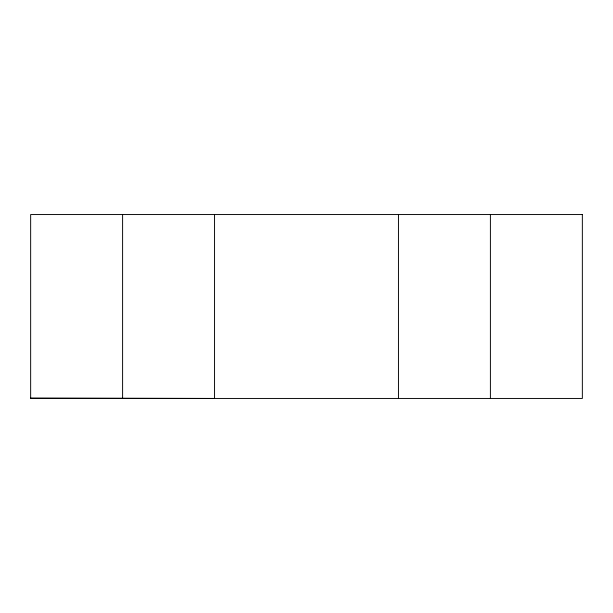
<?xml version="1.0" encoding="UTF-8"?>
<svg xmlns="http://www.w3.org/2000/svg" width="613" height="613" viewBox="0 0 613 613"><rect width="100%" height="100%" fill="white"/><g stroke="black" fill="none" stroke-linecap="round" stroke-linejoin="round"><path stroke-width="0.92" d="M30.65 398.013L214.55 398.45L214.55 214.55M490.4 214.55L490.4 398.45M398.45 214.55L398.45 398.45M122.6 214.55L122.6 398.013M582.35 214.55L30.65 214.55L30.65 398.45L582.35 398.45L582.35 214.55"/></g></svg>
